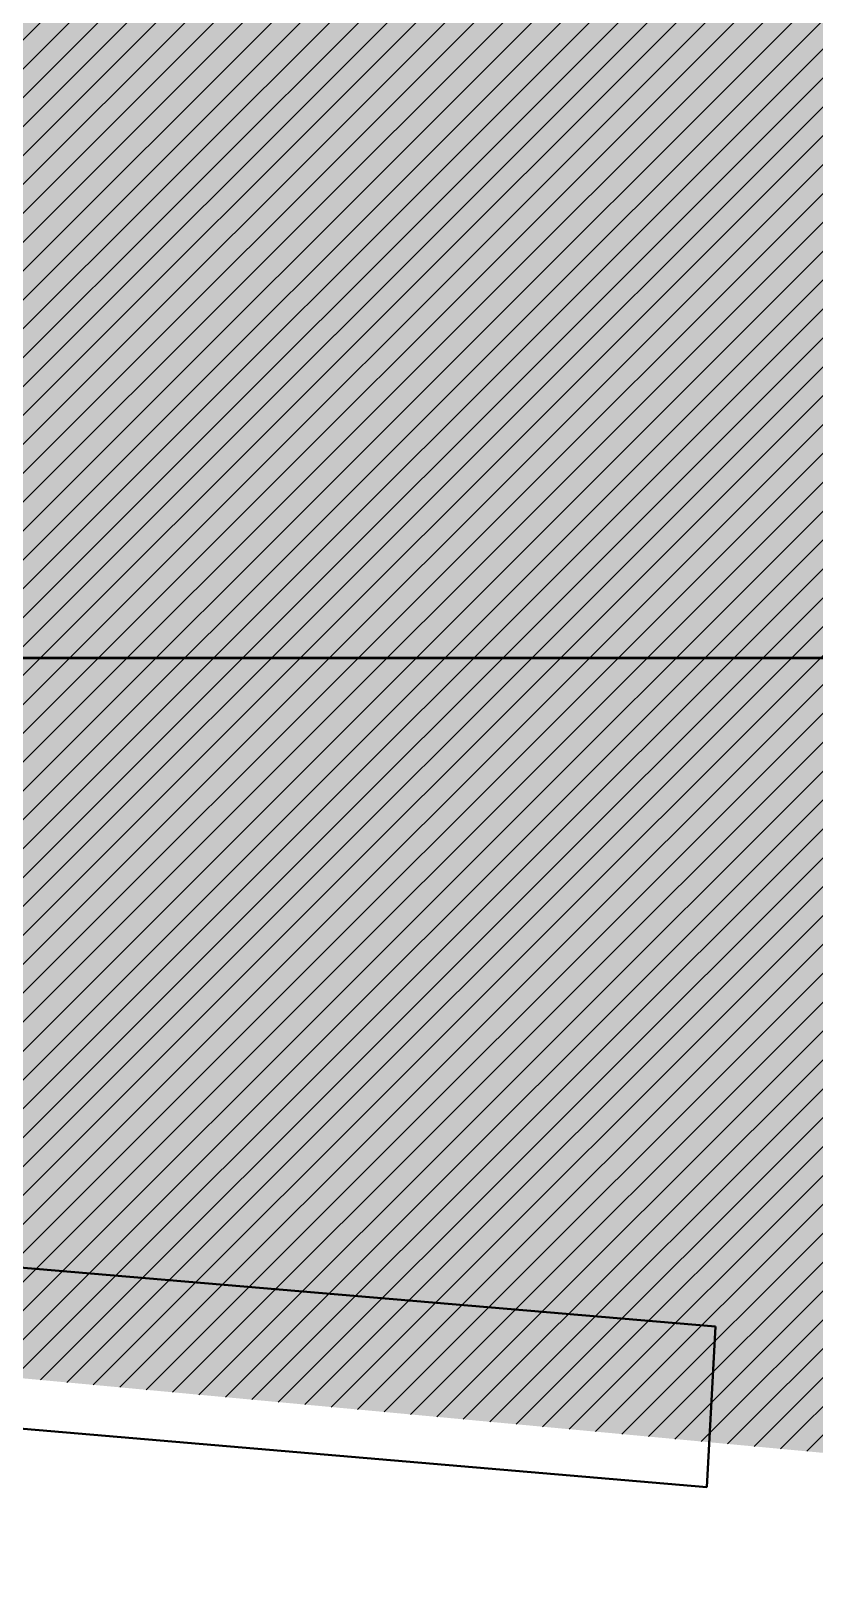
# Model space of a CAD drawing. Header units: millimetres. Extents: x -25371 to 2282244, y -90657 to 147824.
# Drawn here: x 1889794 to 1889915.8, y 2383.1 to 2624.7 of the extents above; entities that cross this region are included whole.
import ezdxf

# ---------------------------------------------------------------- set-up
doc = ezdxf.new("R2010")
doc.units = ezdxf.units.MM
doc.layers.add('000 - CONCRETE_COL_HATCH_', color=251, linetype='Continuous')
doc.layers.add('A-GLAZ-CURT', color=2, linetype='Continuous', lineweight=35)
doc.layers.add('WALL-E', color=2, linetype='Continuous', lineweight=50)

# ---------------------------------------------------------------- blocks, each defined once
blk = doc.blocks.new('System Panel - DPA-AR_Facade_Solid Panel 150mm-5545826-VS01 - ELEVATION 4')
at = {"layer": 'A-GLAZ-CURT'}
for p, q in [((4500, 107100), (3000, 107100)), ((3000, 107100), (4500, 107100))]:
    blk.add_line(p, q, dxfattribs=at)
blk = doc.blocks.new('DPA_CP_Entrance Canopy Lower - Depth 4200-5687027-VS01 - ELEVATION 4')
at = {"layer": 'A-GLAZ-CURT'}
for p, q in [((1800.96, 107187.32), (4051.08, 106996.02)), ((4051.08, 106996.02), (1800.96, 107187.32)), ((4049.73, 106971.06), (1800.96, 107162.29)), ((1800.96, 107162.29), (4049.73, 106971.06)), ((4051.08, 106996.02), (4049.73, 106971.06)), ((4049.73, 106971.06), (4051.08, 106996.02))]:
    blk.add_line(p, q, dxfattribs=at)
blk = doc.blocks.new('DPA_CP_Entrance Canopy Lower - Depth 4200-V69-VS01 - ELEVATION 4')
at = {"layer": 'A-GLAZ-CURT'}
for p, q in [((1800.96, 107187.32), (4051.07, 106996.02)), ((4051.08, 106996.02), (1800.96, 107187.32)), ((4049.73, 106971.06), (1800.96, 107162.29)), ((1800.96, 107162.29), (4049.73, 106971.06)), ((4051.07, 106996.02), (4049.73, 106971.06)), ((4049.73, 106971.06), (4051.08, 106996.02))]:
    blk.add_line(p, q, dxfattribs=at)
blk = doc.blocks.new('DPA_CP_Entrance Canopy Lower - Depth 4200-V70-VS01 - ELEVATION 4')
at = {"layer": 'A-GLAZ-CURT'}
for p, q in [((1800.96, 107187.32), (4051.07, 106996.02)), ((4051.07, 106996.02), (1800.96, 107187.32)), ((4049.73, 106971.06), (1800.96, 107162.29)), ((1800.96, 107162.29), (4049.73, 106971.06)), ((4051.07, 106996.02), (4049.73, 106971.06)), ((4049.73, 106971.06), (4051.07, 106996.02))]:
    blk.add_line(p, q, dxfattribs=at)
blk = doc.blocks.new('DPA_CP_Entrance Canopy Lower - Depth 4200-V71-VS01 - ELEVATION 4')
at = {"layer": 'A-GLAZ-CURT'}
for p, q in [((1800.96, 107187.32), (4051.07, 106996.02)), ((4051.07, 106996.02), (1800.96, 107187.32)), ((4049.73, 106971.06), (1800.96, 107162.29)), ((1800.96, 107162.29), (4049.73, 106971.06)), ((4051.07, 106996.02), (4049.73, 106971.06)), ((4049.73, 106971.06), (4051.07, 106996.02))]:
    blk.add_line(p, q, dxfattribs=at)
blk = doc.blocks.new('DPA_CP_Entrance Canopy Lower - Depth 4200-V72-VS01 - ELEVATION 4')
at = {"layer": 'A-GLAZ-CURT'}
for p, q in [((1800.96, 107187.32), (4051.07, 106996.02)), ((4051.07, 106996.02), (1800.96, 107187.32)), ((4049.73, 106971.06), (1800.96, 107162.29)), ((1800.96, 107162.29), (4049.73, 106971.06)), ((4051.07, 106996.02), (4049.73, 106971.06)), ((4049.73, 106971.06), (4051.07, 106996.02))]:
    blk.add_line(p, q, dxfattribs=at)
blk = doc.blocks.new('DPA_CP_Entrance Canopy Lower - Depth 4200-V73-VS01 - ELEVATION 4')
at = {"layer": 'A-GLAZ-CURT'}
for p, q in [((1800.95, 107187.32), (4051.07, 106996.02)), ((4051.07, 106996.02), (1800.96, 107187.32)), ((4049.73, 106971.06), (1800.95, 107162.29)), ((1800.96, 107162.29), (4049.73, 106971.06)), ((4051.07, 106996.02), (4049.73, 106971.06)), ((4049.73, 106971.06), (4051.07, 106996.02))]:
    blk.add_line(p, q, dxfattribs=at)
blk = doc.blocks.new('C-1-VS01_REV00_20260616-140725_ELEVATION_4_EX')
at = {"layer": '000 - CONCRETE_COL_HATCH_'}
h = blk.add_hatch(dxfattribs=at)
h.set_pattern_fill('AR-CONC', color=256, scale=0.05, angle=-2e-15)
h.paths.add_polyline_path([(16572.78, 106950), (14053.64, 107184.7), (14054.29, 106600), (16572.78, 106600)])
h.paths.add_polyline_path([(15271.82, 105750), (15271.82, 103600), (16721.82, 103600), (16721.82, 108700), (14053.64, 108700), (14053.64, 107184.7), (14053.64, 103600), (14171.82, 103600), (14171.82, 105750)])
h = blk.add_hatch(dxfattribs=at)
h.set_pattern_fill('ANSI31', color=256, angle=-2e-15)
h.paths.add_polyline_path([(16572.79, 106950), (14053.64, 107184.7), (14054.29, 106600), (16572.79, 106600)])
h.paths.add_polyline_path([(15271.83, 105750), (15271.83, 103600), (16721.82, 103600), (16721.82, 108700), (14053.64, 108700), (14053.64, 107184.7), (14053.64, 103600), (14171.83, 103600), (14171.83, 105750)])
at = {"layer": 'WALL-E'}
blk.add_line((15049.89, 107100), (16371.82, 107100), dxfattribs=at)
at = {"layer": 'A-GLAZ-CURT'}
for name in ['DPA_CP_Entrance Canopy Lower - Depth 4200-5687027-VS01 - ELEVATION 4', 'DPA_CP_Entrance Canopy Lower - Depth 4200-V69-VS01 - ELEVATION 4', 'DPA_CP_Entrance Canopy Lower - Depth 4200-V70-VS01 - ELEVATION 4', 'DPA_CP_Entrance Canopy Lower - Depth 4200-V71-VS01 - ELEVATION 4', 'DPA_CP_Entrance Canopy Lower - Depth 4200-V72-VS01 - ELEVATION 4', 'DPA_CP_Entrance Canopy Lower - Depth 4200-V73-VS01 - ELEVATION 4', 'System Panel - DPA-AR_Facade_Solid Panel 150mm-5545826-VS01 - ELEVATION 4']:
    blk.add_blockref(name, (12221.82, 0), dxfattribs=at)

msp = doc.modelspace()

# ---------------------------------------------------------------- block references
msp.add_blockref('C-1-VS01_REV00_20260616-140725_ELEVATION_4_EX', (1873627.43, -104572.744))

doc.saveas('drawing.dxf')
